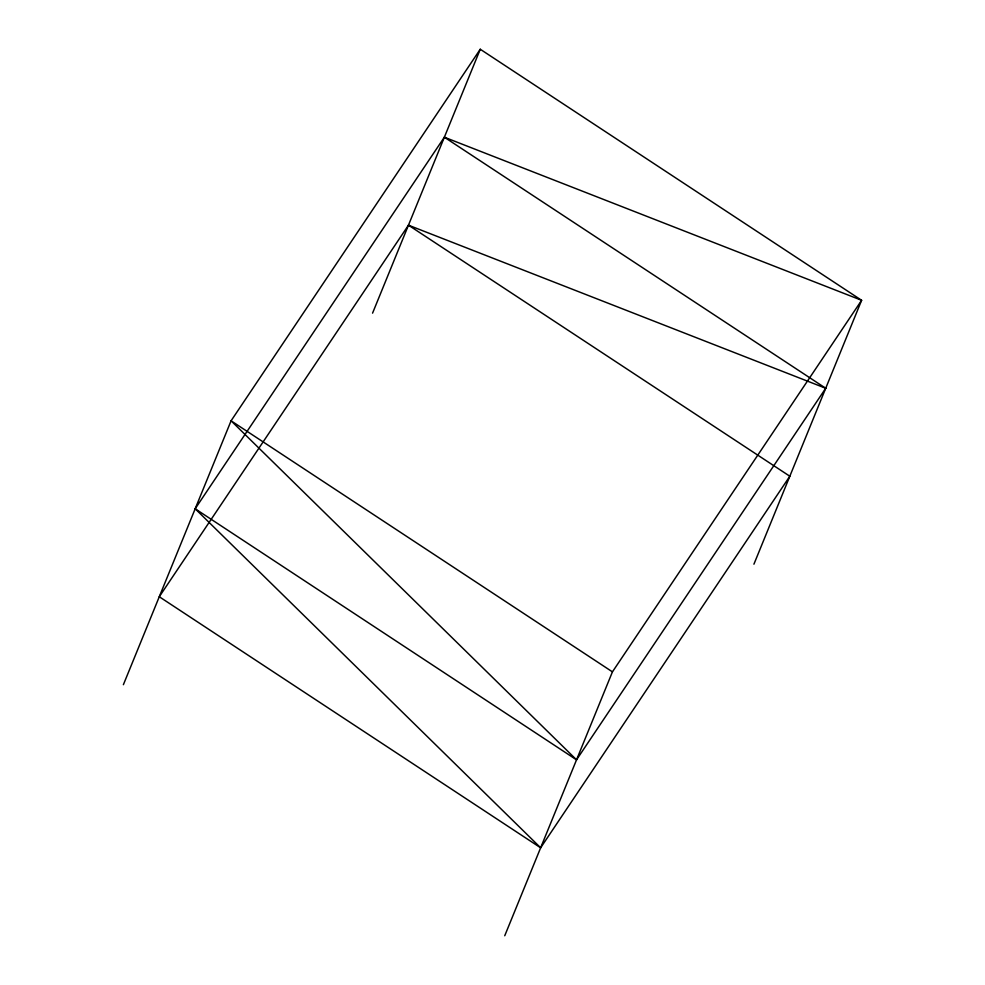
<?xml version="1.0" encoding="UTF-8"?>
<svg xmlns="http://www.w3.org/2000/svg" width="985" height="985" viewBox="0 0 985 985"><rect width="100%" height="100%" fill="white"/><g stroke="black" fill="none" stroke-linecap="round" stroke-linejoin="round"><path stroke-width="1.48" d="M123.384 684.698L231.081 420.804L480.261 49.25L861.616 300.302L753.919 564.196M372.564 313.144L480.261 49.25M504.739 935.75L612.436 671.856L861.616 300.302L444.358 137.21L195.178 508.765L540.642 847.789L789.822 476.235L408.467 225.183L159.275 596.738L540.642 847.789M195.178 508.765L576.533 759.817L825.725 388.262L444.358 137.21M408.467 225.183L825.725 388.262M612.436 671.856L231.081 420.804L576.533 759.817"/></g></svg>
